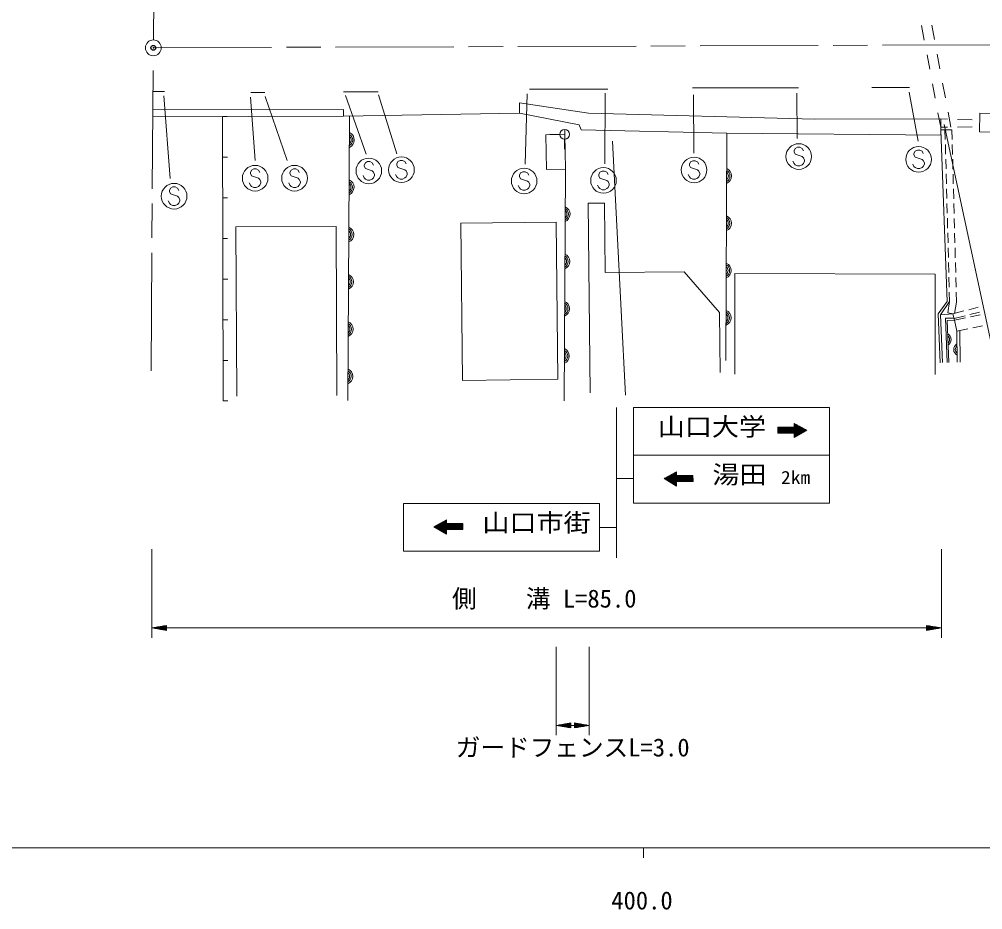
# Model space of a CAD drawing. Units: millimetres, scale not verified. Extents: x 40000 to 680000, y 20000 to 380000.
# Drawn here: x 404633 to 502433, y 198715 to 289144 of the extents above; entities that cross this region are included whole.
import ezdxf
from ezdxf.enums import TextEntityAlignment as Align

# ---------------------------------------------------------------- set-up
doc = ezdxf.new("R2010")
doc.units = ezdxf.units.MM
doc.header["$LTSCALE"] = 1000
doc.header["$PDMODE"] = 32
doc.header["$PDSIZE"] = 500
doc.linetypes.add('CHAIN', pattern=[18.5, 12, -1.5, 3.5, -1.5])
for name, color, linetype, lineweight in [('M-BGD', 7, 'Continuous', 13), ('M-BMK', 2, 'CHAIN', 13), ('M-BMK-SRVR', 3, 'Continuous', 13), ('M-STR-HTXT', 7, 'Continuous', 13), ('M-STR-STRC', 7, 'Continuous', 13), ('M-STR-STRD', 7, 'Continuous', 13), ('M-TTL-BAND', 7, 'Continuous', 13)]:
    doc.layers.add(name, color=color, linetype=linetype, lineweight=lineweight)
doc.layers.add('M-OTRS', color=6, linetype='Continuous')
doc.styles.add('ＭＳ ゴシック', font='')
doc.styles.get('ＭＳ ゴシック').set_extended_font_data('MS Gothic')

msp = doc.modelspace()

# ---------------------------------------------------------------- linework, layer by layer
at = {"layer": 'M-BGD'}
for p, q in [((497527, 287073), (497250, 288547)), ((496499, 287023), (496222, 288497)), ((498082, 284125), (497805, 285599)), ((497053, 284074), (496776, 285548)), ((498637, 281176), (498359, 282650)), ((497608, 281126), (497331, 282600)), ((425253, 279255), (425753, 279256)), ((425253, 279255), (425753, 279256)), ((425316, 250378), (425253, 279255)), ((437978, 250441), (438160, 279318)), ((498183, 278178), (497885, 279652)), ((498181, 277892), (498191, 279040)), ((498864, 279013), (498191, 279040)), ((499198, 278191), (498914, 279702)), ((501362, 278916), (499863, 278974)), ((459999, 277957), (459999, 276957)), ((498180, 277899), (499302, 277929)), ((498183, 278178), (498862, 278187)), ((498602, 277910), (498628, 276937)), ((499302, 277929), (499329, 276922)), ((499861, 278200), (501361, 278219)), ((459499, 277457), (458499, 277458)), ((459993, 276957), (459982, 275957)), ((476368, 254479), (476457, 277579)), ((498641, 276437), (498668, 275438)), ((499342, 276422), (499368, 275422)), ((425262, 275130), (425762, 275131)), ((498681, 274938), (498708, 273938)), ((499382, 274923), (499408, 273923)), ((459938, 250382), (460065, 273910)), ((498721, 273438), (498748, 272439)), ((499422, 273423), (499448, 272424)), ((498761, 271939), (498788, 270939)), ((499462, 271924), (499488, 270924)), ((425271, 271005), (425771, 271006)), ((464036, 270467), (464105, 263425)), ((498801, 270439), (498828, 269440)), ((499502, 270424), (499528, 269425)), ((498841, 268940), (498868, 267940)), ((499542, 268925), (499568, 267925)), ((498881, 267440), (498908, 266441)), ((499582, 267425), (499608, 266426)), ((425280, 266879), (425780, 266880)), ((498921, 265941), (498947, 264941)), ((499621, 265926), (499648, 264926)), ((498961, 264442), (498987, 263442)), ((499661, 264426), (499688, 263427)), ((464105, 263425), (472138, 263504)), ((472138, 263504), (475712, 259351)), ((477262, 253101), (477282, 263311)), ((425289, 262754), (425789, 262755)), ((499001, 262942), (499027, 261942)), ((499701, 262927), (499728, 261927)), ((499041, 261443), (499067, 260470)), ((499741, 261427), (499768, 260421)), ((499067, 260470), (498876, 259330)), ((499768, 260421), (499577, 259278)), ((475712, 259351), (475772, 253276)), ((498139, 259139), (499400, 259233)), ((498876, 259330), (499421, 259238)), ((499400, 259233), (500529, 259520)), ((499400, 259233), (499563, 258591)), ((501013, 259644), (501983, 259891)), ((501137, 259159), (502106, 259406)), ((425298, 258628), (425798, 258630)), ((499523, 258748), (500652, 259036)), ((499560, 258590), (500698, 258824)), ((499560, 258590), (499791, 257463)), ((501188, 258925), (502167, 259126)), ((499791, 257463), (500930, 257697)), ((499791, 257463), (499850, 254324)), ((500092, 257522), (500152, 254329)), ((501420, 257798), (502399, 258000)), ((425307, 254503), (425807, 254504)), ((425316, 250378), (425816, 250379))]:
    msp.add_line(p, q, dxfattribs=at)
for points in [[(418198, 279957), (437550, 279990), (437549, 279308)], [(455407, 279607), (455424, 280658), (462407, 279593), (485386, 279012), (498191, 279040)], [(418193, 279225), (437549, 279308), (455407, 279607), (461459, 278410), (461658, 277911), (476457, 277579), (498202, 277380)], [(498181, 277892), (498821, 260471), (497893, 259226), (498106, 254249)], [(462582, 251201), (462392, 270451), (464036, 270467)], [(426709, 250877), (426633, 268052), (436793, 268097), (436869, 250922)], [(477282, 263311), (497617, 263273), (497598, 253063)], [(499067, 260470), (498139, 259139), (498344, 254273)], [(498836, 254286), (498643, 258777), (499509, 258802)], [(498976, 254292), (498809, 258568), (499560, 258590)]]:
    msp.add_lwpolyline(points, dxfattribs=at)
for points in [[(502102, 277719), (504502, 277689), (504525, 279589), (502126, 279618)], [(460065, 273910), (459999, 277457), (458091, 277421), (458158, 273874)], [(459117, 268547), (459307, 252591), (449637, 252475), (449447, 268432)]]:
    msp.add_lwpolyline(points, close=True, dxfattribs=at)
msp.add_circle((459999, 277457), 500, dxfattribs=at)
for centre, radius, start, end in [((437832, 276881), 812, 292.25867, 67.01894), ((437832, 276881), 650, 298.37446, 60.90315), ((437832, 276881), 488, 309.50715, 49.77046), ((437832, 276881), 325, 343.69644, 15.58117), ((476127, 273230), 812, 292.39925, 67.15952), ((476127, 273230), 650, 298.51504, 61.04374), ((476127, 273230), 488, 309.64773, 49.91105), ((476127, 273230), 325, 343.83702, 15.72176), ((437802, 272082), 812, 292.25867, 67.01894), ((437802, 272082), 650, 298.37446, 60.90315), ((437802, 272082), 488, 309.50715, 49.77046), ((437802, 272082), 325, 343.69644, 15.58117), ((459728, 269348), 812, 292.31075, 67.07102), ((459728, 269348), 650, 298.42653, 60.95523), ((459728, 269348), 488, 309.55922, 49.82254), ((459728, 269348), 325, 343.74851, 15.63325), ((476109, 268430), 812, 292.39925, 67.15952), ((476109, 268430), 650, 298.51504, 61.04374), ((437772, 267282), 812, 292.25867, 67.01894), ((476109, 268430), 488, 309.64773, 49.91105), ((476109, 268430), 325, 343.83702, 15.72176), ((437772, 267282), 650, 298.37446, 60.90315), ((437772, 267282), 488, 309.50715, 49.77046), ((437772, 267282), 325, 343.69644, 15.58117), ((459702, 264548), 812, 292.31075, 67.07102), ((459702, 264548), 650, 298.42653, 60.95523), ((459702, 264548), 488, 309.55922, 49.82254), ((459702, 264548), 325, 343.74851, 15.63325), ((476090, 263630), 812, 292.39925, 67.15952), ((476090, 263630), 650, 298.51504, 61.04374), ((437741, 262482), 812, 292.25867, 67.01894), ((476090, 263630), 488, 309.64773, 49.91105), ((476090, 263630), 325, 343.83702, 15.72176), ((437741, 262482), 650, 298.37446, 60.90315), ((437741, 262482), 488, 309.50715, 49.77046), ((437741, 262482), 325, 343.69644, 15.58117), ((459676, 259748), 812, 292.31075, 67.07102), ((459676, 259748), 650, 298.42653, 60.95523), ((459676, 259748), 488, 309.55922, 49.82254), ((459676, 259748), 325, 343.74851, 15.63325), ((476072, 258830), 812, 292.39925, 67.15952), ((476072, 258830), 650, 298.51504, 61.04374), ((476072, 258830), 488, 309.64773, 49.91105), ((437711, 257682), 812, 292.25867, 67.01894), ((437711, 257682), 650, 298.37446, 60.90315), ((476072, 258830), 325, 343.83702, 15.72176), ((437711, 257682), 488, 309.50715, 49.77046), ((437711, 257682), 325, 343.69644, 15.58117), ((498574, 256608), 650, 300.07941, 62.6081), ((498574, 256608), 488, 311.21209, 51.47541), ((498574, 256608), 325, 345.40138, 17.28612), ((459651, 254948), 812, 292.31075, 67.07102), ((459651, 254948), 650, 298.42653, 60.95523), ((459651, 254948), 488, 309.55922, 49.82254), ((500139, 255604), 650, 119.80968, 242.33837), ((500139, 255604), 488, 130.94237, 231.20568), ((500139, 255604), 325, 165.13166, 197.01639), ((459651, 254948), 325, 343.74851, 15.63325), ((437681, 252882), 812, 292.25867, 67.01894), ((437681, 252882), 650, 298.37446, 60.90315), ((437681, 252882), 488, 309.50715, 49.77046), ((437681, 252882), 325, 343.69644, 15.58117)]:
    msp.add_arc(centre, radius, start, end, dxfattribs=at)
at = {"layer": 'M-BMK'}
for p, q in [((418249, 287045), (418439, 313159)), ((418244, 286245), (517914, 286600)), ((418005, 253431), (418238, 285445))]:
    msp.add_line(p, q, dxfattribs=at)
at = {"layer": 'M-BMK-SRVR'}
msp.add_circle((418244, 286245), 800, dxfattribs=at)
at = {"layer": 'M-OTRS'}
msp.add_point((418244, 286245), dxfattribs=at)
at = {"layer": 'M-STR-HTXT'}
for p, q in [((498519, 278443), (505731, 244825)), ((418080, 235335), (418080, 226335)), ((498234, 235335), (498234, 226335)), ((418080, 227335), (419580, 227585)), ((418080, 227335), (419580, 227085)), ((418080, 227335), (419580, 227335)), ((419580, 227385), (418380, 227385)), ((419580, 227285), (418380, 227285)), ((418680, 227435), (419580, 227435)), ((418680, 227235), (419580, 227235)), ((419580, 227485), (418980, 227485)), ((419580, 227185), (418980, 227185)), ((419280, 227535), (419580, 227535)), ((419280, 227135), (419580, 227135)), ((419580, 227085), (419580, 227585)), ((419580, 227335), (496734, 227335)), ((498234, 227335), (496734, 227585)), ((496734, 227585), (496734, 227085)), ((497034, 227535), (496734, 227535)), ((496734, 227485), (497334, 227485)), ((497634, 227435), (496734, 227435)), ((496734, 227385), (497934, 227385)), ((498234, 227335), (496734, 227085)), ((498234, 227335), (496734, 227335)), ((496734, 227285), (497934, 227285)), ((497634, 227235), (496734, 227235)), ((496734, 227185), (497334, 227185)), ((497034, 227135), (496734, 227135)), ((459126, 225429), (459126, 216429)), ((462498, 225429), (462498, 216429)), ((459126, 217429), (460626, 217679)), ((459126, 217429), (460626, 217179)), ((459126, 217429), (460626, 217429)), ((460626, 217479), (459426, 217479)), ((460626, 217379), (459426, 217379)), ((459726, 217529), (460626, 217529)), ((459726, 217329), (460626, 217329)), ((460626, 217579), (460026, 217579)), ((460626, 217279), (460026, 217279)), ((460326, 217629), (460626, 217629)), ((460326, 217229), (460626, 217229)), ((460626, 217179), (460626, 217679)), ((460626, 217429), (460998, 217429)), ((462498, 217429), (460998, 217679)), ((460998, 217679), (460998, 217179)), ((461298, 217629), (460998, 217629)), ((460998, 217579), (461598, 217579)), ((461898, 217529), (460998, 217529)), ((460998, 217479), (462198, 217479)), ((462498, 217429), (460998, 217179)), ((462498, 217429), (460998, 217429)), ((460998, 217379), (462198, 217379)), ((461898, 217329), (460998, 217329)), ((460998, 217279), (461598, 217279)), ((461298, 217229), (460998, 217229))]:
    msp.add_line(p, q, dxfattribs=at)
at = {"layer": 'M-STR-STRC'}
for p, q in [((494954, 281738), (495868, 276750)), ((419952, 272961), (419323, 281358)), ((428577, 274788), (428120, 281243)), ((429606, 281300), (431833, 274788)), ((437755, 281396), (439850, 275455)), ((441106, 281472), (442972, 275493)), ((456187, 281586), (455996, 274427)), ((464108, 281624), (464070, 274465)), ((473057, 281453), (473116, 275550)), ((483567, 281643), (483605, 277035)), ((464861, 276766), (466158, 250966)), ((483403, 276030), (483285, 275793)), ((483640, 276148), (483403, 276030)), ((483876, 276148), (483640, 276148)), ((484112, 276030), (483876, 276148)), ((484231, 275793), (484112, 276030)), ((495807, 275862), (495570, 275744)), ((496043, 275862), (495807, 275862)), ((496279, 275744), (496043, 275862)), ((483285, 275793), (483285, 275675)), ((483285, 275675), (483403, 275439)), ((483403, 275439), (484112, 275203)), ((484112, 275203), (484231, 275084)), ((484231, 275084), (484349, 274848)), ((484349, 274848), (484349, 274730)), ((495570, 275744), (495452, 275508)), ((495452, 275508), (495452, 275390)), ((495452, 275390), (495570, 275153)), ((495570, 275153), (496279, 274917)), ((496398, 275508), (496279, 275744)), ((496279, 274917), (496398, 274799)), ((428459, 273949), (428223, 273831)), ((428696, 273949), (428459, 273949)), ((428932, 273831), (428696, 273949)), ((432458, 273949), (432221, 273831)), ((432694, 273949), (432458, 273949)), ((432930, 273831), (432694, 273949)), ((439762, 274573), (439643, 274337)), ((439643, 274337), (439643, 274219)), ((439643, 274219), (439762, 273982)), ((439998, 274691), (439762, 274573)), ((439762, 273982), (440471, 273746)), ((440234, 274691), (439998, 274691)), ((440471, 274573), (440234, 274691)), ((440589, 274337), (440471, 274573)), ((443075, 274687), (442957, 274451)), ((442957, 274451), (442957, 274333)), ((442957, 274333), (443075, 274097)), ((443311, 274806), (443075, 274687)), ((443075, 274097), (443784, 273860)), ((443547, 274806), (443311, 274806)), ((443784, 274687), (443547, 274806)), ((443902, 274451), (443784, 274687)), ((443784, 273860), (443902, 273742)), ((472778, 274664), (472660, 274427)), ((472660, 274427), (472660, 274309)), ((472660, 274309), (472778, 274073)), ((473015, 274782), (472778, 274664)), ((472778, 274073), (473488, 273836)), ((473251, 274782), (473015, 274782)), ((473488, 274664), (473251, 274782)), ((473606, 274427), (473488, 274664)), ((483285, 274493), (483167, 274730)), ((483403, 274375), (483285, 274493)), ((483640, 274257), (483403, 274375)), ((483876, 274257), (483640, 274257)), ((484112, 274375), (483876, 274257)), ((484231, 274493), (484112, 274375)), ((484349, 274730), (484231, 274493)), ((495452, 274208), (495334, 274444)), ((495570, 274090), (495452, 274208)), ((495807, 273972), (495570, 274090)), ((496043, 273972), (495807, 273972)), ((496279, 274090), (496043, 273972)), ((496398, 274208), (496279, 274090)), ((496398, 274799), (496516, 274562)), ((496516, 274444), (496398, 274208)), ((496516, 274562), (496516, 274444)), ((428223, 273831), (428105, 273594)), ((428105, 273594), (428105, 273476)), ((428105, 273476), (428223, 273240)), ((428223, 273240), (428932, 273003)), ((429050, 273594), (428932, 273831)), ((428932, 273003), (429050, 272885)), ((429050, 272885), (429168, 272649)), ((432221, 273831), (432103, 273594)), ((432103, 273594), (432103, 273476)), ((432103, 273476), (432221, 273240)), ((432221, 273240), (432930, 273003)), ((433049, 273594), (432930, 273831)), ((432930, 273003), (433049, 272885)), ((433049, 272885), (433167, 272649)), ((439643, 273037), (439525, 273273)), ((439762, 272919), (439643, 273037)), ((439998, 272800), (439762, 272919)), ((440471, 272919), (440234, 272800)), ((440471, 273746), (440589, 273628)), ((440589, 273037), (440471, 272919)), ((440589, 273628), (440707, 273391)), ((440707, 273273), (440589, 273037)), ((440707, 273391), (440707, 273273)), ((442957, 273151), (442838, 273387)), ((443075, 273033), (442957, 273151)), ((443311, 272915), (443075, 273033)), ((443547, 272915), (443311, 272915)), ((443784, 273033), (443547, 272915)), ((443902, 273151), (443784, 273033)), ((443902, 273742), (444020, 273506)), ((444020, 273387), (443902, 273151)), ((444020, 273506), (444020, 273387)), ((455527, 273545), (455409, 273309)), ((455409, 273309), (455409, 273190)), ((455409, 273190), (455527, 272954)), ((455764, 273663), (455527, 273545)), ((455527, 272954), (456237, 272718)), ((456000, 273663), (455764, 273663)), ((456237, 273545), (456000, 273663)), ((456355, 273309), (456237, 273545)), ((463582, 273602), (463464, 273366)), ((463464, 273366), (463464, 273248)), ((463464, 273248), (463582, 273011)), ((463818, 273720), (463582, 273602)), ((463582, 273011), (464291, 272775)), ((464054, 273720), (463818, 273720)), ((464291, 273602), (464054, 273720)), ((464409, 273366), (464291, 273602)), ((472660, 273127), (472542, 273364)), ((472778, 273009), (472660, 273127)), ((473015, 272891), (472778, 273009)), ((473251, 272891), (473015, 272891)), ((473488, 273009), (473251, 272891)), ((473488, 273836), (473606, 273718)), ((473606, 273127), (473488, 273009)), ((473606, 273718), (473724, 273482)), ((473724, 273364), (473606, 273127)), ((473724, 273482), (473724, 273364)), ((419997, 272003), (419879, 271766)), ((420233, 272121), (419997, 272003)), ((420470, 272121), (420233, 272121)), ((420706, 272003), (420470, 272121)), ((420824, 271766), (420706, 272003)), ((428105, 272294), (427986, 272531)), ((428223, 272176), (428105, 272294)), ((428459, 272058), (428223, 272176)), ((428696, 272058), (428459, 272058)), ((428932, 272176), (428696, 272058)), ((429050, 272294), (428932, 272176)), ((429168, 272531), (429050, 272294)), ((429168, 272649), (429168, 272531)), ((432103, 272294), (431985, 272531)), ((432221, 272176), (432103, 272294)), ((432458, 272058), (432221, 272176)), ((432694, 272058), (432458, 272058)), ((432930, 272176), (432694, 272058)), ((433049, 272294), (432930, 272176)), ((433167, 272531), (433049, 272294)), ((433167, 272649), (433167, 272531)), ((440234, 272800), (439998, 272800)), ((455409, 272009), (455291, 272245)), ((455527, 271890), (455409, 272009)), ((455764, 271772), (455527, 271890)), ((456237, 271890), (456000, 271772)), ((456237, 272718), (456355, 272600)), ((456355, 272009), (456237, 271890)), ((456355, 272600), (456473, 272363)), ((456473, 272245), (456355, 272009)), ((456473, 272363), (456473, 272245)), ((463464, 272066), (463345, 272302)), ((463582, 271948), (463464, 272066)), ((463818, 271829), (463582, 271948)), ((464291, 271948), (464054, 271829)), ((464291, 272775), (464409, 272657)), ((464409, 272066), (464291, 271948)), ((464409, 272657), (464527, 272420)), ((464527, 272302), (464409, 272066)), ((464527, 272420), (464527, 272302)), ((419879, 271766), (419879, 271648)), ((419879, 271648), (419997, 271412)), ((419997, 271412), (420706, 271175)), ((420706, 271175), (420824, 271057)), ((420824, 271057), (420943, 270821)), ((456000, 271772), (455764, 271772)), ((464054, 271829), (463818, 271829)), ((419879, 270466), (419761, 270703)), ((419997, 270348), (419879, 270466)), ((420233, 270230), (419997, 270348)), ((420470, 270230), (420233, 270230)), ((420706, 270348), (420470, 270230)), ((420824, 270466), (420706, 270348)), ((420943, 270703), (420824, 270466)), ((420943, 270821), (420943, 270703)), ((465254, 234468), (465254, 249724)), ((486884, 249724), (466982, 249724)), ((481672, 247737), (481632, 247697)), ((481814, 247737), (481632, 247556)), ((481955, 247736), (481632, 247415)), ((482097, 247736), (481632, 247274)), ((482238, 247736), (481632, 247132)), ((481632, 247608), (482120, 247118)), ((481632, 247467), (481979, 247118)), ((481645, 247737), (482261, 247118)), ((482379, 247735), (481760, 247118)), ((481787, 247737), (482402, 247118)), ((482521, 247735), (481901, 247118)), ((481928, 247736), (482543, 247118)), ((481976, 247736), (481976, 247118)), ((482662, 247735), (482043, 247118)), ((482070, 247736), (482684, 247118)), ((482804, 247734), (482185, 247118)), ((482211, 247736), (482825, 247118)), ((482945, 247734), (482327, 247118)), ((482352, 247735), (482967, 247118)), ((483087, 247734), (482468, 247118)), ((482494, 247735), (483108, 247118)), ((483228, 247733), (482610, 247118)), ((482635, 247735), (483249, 247118)), ((483585, 247947), (482752, 247118)), ((482777, 247734), (483645, 246862)), ((483676, 247897), (482894, 247118)), ((482918, 247734), (483734, 246915)), ((483768, 247847), (483035, 247118)), ((483059, 247734), (483823, 246967)), ((483859, 247797), (483177, 247118)), ((483201, 247733), (483912, 247019)), ((483310, 248097), (483292, 248079)), ((483292, 248067), (484179, 247176)), ((483402, 248047), (483292, 247938)), ((483493, 247997), (483292, 247797)), ((483292, 247925), (484090, 247124)), ((483292, 247783), (484001, 247072)), ((483950, 247747), (483292, 247091)), ((484042, 247697), (483292, 246951)), ((484133, 247647), (483293, 246810)), ((484225, 247597), (483293, 246669)), ((483514, 247986), (484268, 247229)), ((484316, 247547), (483606, 246839)), ((483824, 247816), (484357, 247281)), ((484408, 247497), (483952, 247043)), ((484134, 247647), (484446, 247333)), ((484499, 247447), (484298, 247247)), ((484444, 247477), (484535, 247386)), ((481632, 247325), (481838, 247118)), ((481632, 247184), (481697, 247118)), ((483292, 247075), (483556, 246810)), ((483292, 246933), (483467, 246758)), ((483293, 246791), (483378, 246705)), ((470211, 242565), (470120, 242473)), ((470521, 242734), (470209, 242421)), ((470247, 242584), (470703, 242131)), ((470831, 242904), (470298, 242369)), ((470338, 242634), (471049, 241927)), ((471141, 243074), (470387, 242316)), ((470430, 242685), (471362, 241757)), ((471363, 243155), (470476, 242264)), ((470521, 242735), (471362, 241898)), ((471363, 243013), (470565, 242212)), ((470613, 242785), (471363, 242038)), ((471362, 242871), (470654, 242159)), ((470704, 242835), (471363, 242179)), ((471454, 242821), (470743, 242107)), ((470796, 242885), (471478, 242206)), ((471595, 242821), (470832, 242055)), ((470887, 242935), (471619, 242206)), ((471737, 242822), (470921, 242002)), ((470979, 242985), (471761, 242206)), ((471878, 242822), (471010, 241950)), ((471070, 243035), (471903, 242206)), ((471162, 243085), (471362, 242885)), ((471253, 243135), (471363, 243026)), ((471344, 243185), (471363, 243167)), ((472019, 242822), (471406, 242206)), ((471427, 242821), (472045, 242206)), ((472161, 242823), (471547, 242206)), ((471568, 242821), (472186, 242206)), ((472302, 242823), (471688, 242206)), ((471710, 242822), (472328, 242206)), ((472444, 242823), (471829, 242206)), ((471851, 242822), (472470, 242206)), ((472585, 242824), (471970, 242206)), ((471992, 242822), (472612, 242206)), ((472727, 242824), (472111, 242206)), ((472134, 242823), (472753, 242206)), ((472868, 242824), (472252, 242206)), ((472275, 242823), (472895, 242206)), ((473009, 242825), (472394, 242206)), ((472417, 242823), (473023, 242220)), ((473022, 242696), (472535, 242206)), ((472558, 242824), (473023, 242361)), ((473022, 242554), (472676, 242206)), ((472699, 242824), (473023, 242502)), ((472841, 242824), (473022, 242644)), ((472982, 242825), (473022, 242785)), ((465254, 242495), (466982, 242495)), ((470156, 242534), (470356, 242334)), ((471363, 242163), (471099, 241898)), ((471363, 242021), (471188, 241845)), ((471362, 241879), (471277, 241793)), ((473023, 242413), (472817, 242206)), ((473023, 242271), (472958, 242206)), ((446852, 237677), (446762, 237586)), ((447162, 237846), (446851, 237533)), ((446889, 237697), (447345, 237243)), ((447472, 238016), (446940, 237481)), ((446980, 237747), (447691, 237039)), ((447782, 238186), (447029, 237429)), ((447072, 237797), (448004, 236869)), ((448004, 238267), (447118, 237376)), ((447163, 237847), (448004, 237010)), ((448004, 238125), (447207, 237324)), ((447255, 237897), (448004, 237151)), ((448004, 237983), (447296, 237272)), ((447346, 237947), (448005, 237291)), ((448096, 237933), (447385, 237219)), ((447438, 237997), (448119, 237318)), ((448237, 237934), (447474, 237167)), ((447529, 238047), (448261, 237318)), ((448378, 237934), (447563, 237115)), ((447620, 238097), (448403, 237318)), ((448520, 237934), (447652, 237062)), ((447712, 238147), (448545, 237318)), ((447803, 238197), (448004, 237997)), ((447895, 238247), (448004, 238138)), ((447986, 238297), (448004, 238279)), ((448661, 237935), (448048, 237318)), ((448069, 237933), (448686, 237318)), ((448803, 237935), (448189, 237318)), ((448210, 237934), (448828, 237318)), ((448944, 237935), (448330, 237318)), ((448351, 237934), (448970, 237318)), ((449086, 237936), (448471, 237318)), ((448493, 237934), (449112, 237318)), ((449227, 237936), (448612, 237318)), ((448634, 237935), (449253, 237318)), ((449368, 237936), (448753, 237318)), ((448776, 237935), (449395, 237318)), ((449510, 237937), (448894, 237318)), ((448917, 237935), (449537, 237318)), ((449651, 237937), (449035, 237318)), ((449058, 237936), (449665, 237332)), ((449664, 237808), (449176, 237318)), ((449200, 237936), (449665, 237473)), ((449664, 237667), (449318, 237318)), ((449341, 237936), (449664, 237615)), ((449483, 237937), (449664, 237756)), ((449624, 237937), (449664, 237897)), ((446797, 237647), (446998, 237447)), ((448005, 237275), (447741, 237010)), ((448004, 237133), (447830, 236958)), ((448004, 236991), (447919, 236905)), ((449664, 237525), (449459, 237318)), ((449665, 237384), (449600, 237318)), ((463526, 237546), (465254, 237546))]:
    msp.add_line(p, q, dxfattribs=at)
for points in [[(486884, 249724), (486884, 244864), (466982, 244864), (466982, 249724)], [(483292, 247733), (483292, 248107), (484571, 247407), (483293, 246656), (483292, 247118), (481632, 247118), (481632, 247737)], [(486884, 244864), (486884, 240004), (466982, 240004), (466982, 244864)], [(471362, 242821), (471363, 243195), (470083, 242495), (471362, 241743), (471363, 242206), (473023, 242206), (473022, 242825)], [(463526, 239976), (463526, 235116), (443624, 235116), (443624, 239976)], [(448004, 237933), (448004, 238307), (446725, 237607), (448003, 236856), (448005, 237318), (449665, 237318), (449664, 237937)]]:
    msp.add_lwpolyline(points, close=True, dxfattribs=at)
for centre in [(483758, 275203), (495925, 274917), (440116, 273746), (443429, 273860), (473133, 273836), (428577, 273003), (432576, 273003), (455882, 272718), (463936, 272775), (420352, 271175)]:
    msp.add_circle(centre, 1300, dxfattribs=at)
at = {"layer": 'M-STR-STRD'}
for p, q in [((418211, 281802), (419359, 281801)), ((428138, 281713), (429557, 281713)), ((437538, 281779), (441063, 281779)), ((456426, 282043), (464385, 282043)), ((472987, 282164), (483739, 282164)), ((491188, 282220), (495001, 282220))]:
    msp.add_line(p, q, dxfattribs=at)
at = {"layer": 'M-TTL-BAND'}
for p, q in [((40000, 205000), (579000, 205000)), ((468000, 205000), (468000, 204000))]:
    msp.add_line(p, q, dxfattribs=at)

# ---------------------------------------------------------------- texts
at = {"layer": 'M-STR-HTXT', "style": 'ＭＳ ゴシック'}
for s, p in [('側\u3000\u3000溝 L=85.0', (457924, 228850)), ('ガードフェンスL=3.0', (460812, 213729))]:
    msp.add_text(s, height=1833, dxfattribs=at).set_placement(p, align=Align.BOTTOM_CENTER)
at = {"layer": 'M-STR-STRC', "style": 'ＭＳ ゴシック', "width": 1.1}
msp.add_text('山口大学', height=1833, dxfattribs=at).set_placement((480438, 246302), align=Align.BOTTOM_RIGHT)
for s, p in [('湯田', (474994, 241442)), ('山口市街', (451635, 236554))]:
    msp.add_text(s, height=1833, dxfattribs=at).set_placement(p, align=Align.BOTTOM_LEFT)
msp.add_text('2km', height=1320, dxfattribs=at).set_placement((483437, 241563), align=Align.BOTTOM_CENTER)
at = {"layer": 'M-TTL-BAND', "style": 'ＭＳ ゴシック'}
msp.add_text('400.0', height=1833, dxfattribs=at).set_placement((467844, 198195), align=Align.BOTTOM_CENTER)

doc.saveas('drawing.dxf')
